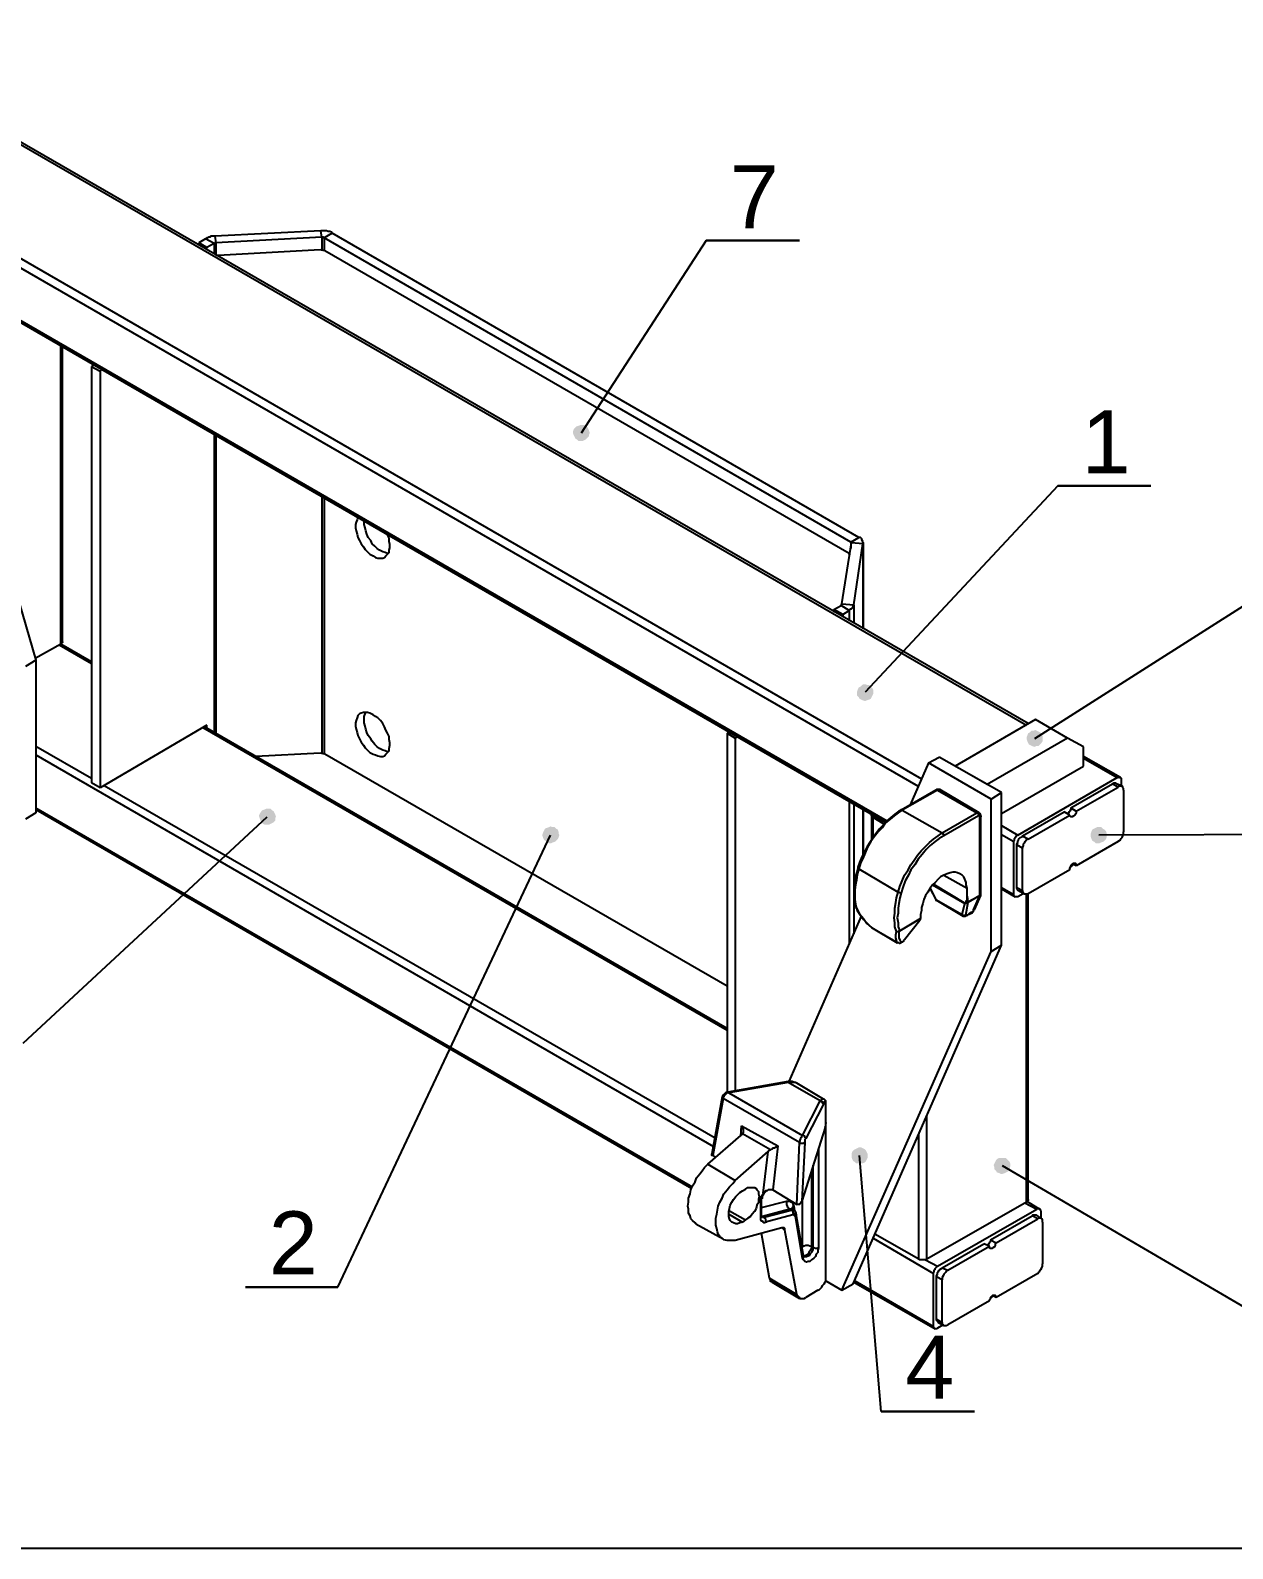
# Model space of a CAD drawing. Extents: x 3 to 294, y 5 to 205.
# Drawn here: x 189.3 to 242.1, y 44.2 to 110.9 of the extents above; entities that cross this region are included whole.
import ezdxf

# ---------------------------------------------------------------- set-up
doc = ezdxf.new("R2010")
doc.units = 0
doc.layers.get('0').update_dxf_attribs({"linetype": 'CONTINUOUS'})
picture_1 = doc.add_image_def('image2.jpg', size_in_pixel=(516, 497))

msp = doc.modelspace()

# ---------------------------------------------------------------- hatches: boundary and pattern name
h = msp.add_hatch(color=7)
h.paths.add_polyline_path([(213.289444, 92.956944), (213.36, 92.886389), (213.430556, 92.886389), (213.536389, 92.886389), (213.606944, 92.921667), (213.6775, 92.956944), (213.748056, 93.0275), (213.818611, 93.098056), (213.818611, 93.168611), (213.853889, 93.239167), (213.818611, 93.345), (213.783333, 93.415556), (213.748056, 93.486111), (213.6775, 93.556667), (213.606944, 93.591944), (213.501111, 93.591944), (213.430556, 93.591944), (213.36, 93.556667), (213.254167, 93.521389), (213.218889, 93.486111), (213.148333, 93.415556), (213.113056, 93.309722), (213.113056, 93.239167), (213.148333, 93.133333), (213.183611, 93.062778), (213.218889, 92.992222), (213.289444, 92.956944), (213.465833, 93.239167)])
h.paths.add_polyline_path([(225.707222, 81.562222), (225.777778, 81.526944), (225.848333, 81.491667), (225.954167, 81.456389), (226.024722, 81.491667), (226.130556, 81.526944), (226.201111, 81.562222), (226.236389, 81.632778), (226.271667, 81.703333), (226.306944, 81.773889), (226.306944, 81.879722), (226.306944, 81.950278), (226.271667, 82.020833), (226.201111, 82.091389), (226.130556, 82.161944), (226.06, 82.161944), (225.954167, 82.197222), (225.883611, 82.197222), (225.813056, 82.161944), (225.7425, 82.091389), (225.671944, 82.056111), (225.636667, 81.985556), (225.601389, 81.879722), (225.601389, 81.809167), (225.601389, 81.703333), (225.671944, 81.632778), (225.707222, 81.562222), (225.954167, 81.844444)])
h.paths.add_polyline_path([(233.115556, 79.621944), (233.150833, 79.551389), (233.221389, 79.516111), (233.291944, 79.480833), (233.397778, 79.445556), (233.468333, 79.480833), (233.574167, 79.480833), (233.644722, 79.551389), (233.68, 79.586667), (233.750556, 79.6925), (233.750556, 79.763056), (233.750556, 79.833611), (233.750556, 79.939444), (233.715278, 80.01), (233.644722, 80.080556), (233.574167, 80.115833), (233.503611, 80.151111), (233.433056, 80.186389), (233.327222, 80.151111), (233.256667, 80.151111), (233.186111, 80.080556), (233.115556, 80.045278), (233.080278, 79.939444), (233.045, 79.868889), (233.045, 79.798333), (233.080278, 79.6925), (233.115556, 79.621944), (233.397778, 79.798333)])
h.paths.add_polyline_path([(235.867222, 75.565), (235.867222, 75.494444), (235.9025, 75.388611), (235.937778, 75.318056), (236.008333, 75.282778), (236.078889, 75.212222), (236.184722, 75.212222), (236.255278, 75.212222), (236.325833, 75.2475), (236.431667, 75.282778), (236.466944, 75.318056), (236.5375, 75.388611), (236.572778, 75.494444), (236.572778, 75.565), (236.572778, 75.635556), (236.5375, 75.741389), (236.466944, 75.811944), (236.396389, 75.847222), (236.325833, 75.917778), (236.255278, 75.917778), (236.149444, 75.917778), (236.078889, 75.8825), (236.008333, 75.847222), (235.937778, 75.811944), (235.9025, 75.741389), (235.867222, 75.635556), (235.867222, 75.565), (236.22, 75.565)])
h.paths.add_polyline_path([(231.669167, 61.206944), (231.633889, 61.136389), (231.598611, 61.065833), (231.633889, 60.96), (231.633889, 60.889444), (231.704444, 60.818889), (231.739722, 60.748333), (231.845556, 60.713056), (231.916111, 60.677778), (231.986667, 60.677778), (232.0925, 60.713056), (232.163056, 60.748333), (232.233611, 60.783611), (232.268889, 60.854167), (232.304167, 60.924722), (232.339444, 61.030556), (232.339444, 61.101111), (232.304167, 61.206944), (232.233611, 61.2775), (232.198333, 61.312778), (232.127778, 61.383333), (232.021944, 61.383333), (231.951389, 61.383333), (231.845556, 61.383333), (231.775, 61.348056), (231.704444, 61.2775), (231.669167, 61.206944), (231.986667, 61.030556)])
h.paths.add_polyline_path([(225.671944, 61.841944), (225.601389, 61.806667), (225.530833, 61.771389), (225.460278, 61.736111), (225.389722, 61.665556), (225.354444, 61.559722), (225.354444, 61.489167), (225.354444, 61.418611), (225.389722, 61.312778), (225.425, 61.242222), (225.495556, 61.206944), (225.566111, 61.136389), (225.671944, 61.136389), (225.7425, 61.136389), (225.813056, 61.136389), (225.918889, 61.171667), (225.989444, 61.242222), (226.024722, 61.312778), (226.06, 61.383333), (226.06, 61.453889), (226.06, 61.559722), (226.024722, 61.630278), (225.989444, 61.700833), (225.918889, 61.771389), (225.848333, 61.806667), (225.777778, 61.841944), (225.671944, 61.841944), (225.707222, 61.489167)])
h.paths.add_polyline_path([(212.301667, 75.917778), (212.195833, 75.917778), (212.125278, 75.953056), (212.054722, 75.917778), (211.948889, 75.8825), (211.878333, 75.847222), (211.843056, 75.776667), (211.807778, 75.706111), (211.7725, 75.600278), (211.7725, 75.529722), (211.807778, 75.423889), (211.843056, 75.353333), (211.913611, 75.318056), (211.984167, 75.2475), (212.054722, 75.212222), (212.160556, 75.212222), (212.231111, 75.2475), (212.336944, 75.282778), (212.372222, 75.318056), (212.442778, 75.388611), (212.478056, 75.459167), (212.513333, 75.565), (212.478056, 75.635556), (212.478056, 75.706111), (212.442778, 75.811944), (212.372222, 75.847222), (212.301667, 75.917778), (212.125278, 75.565)])
h.paths.add_polyline_path([(186.160833, 87.347778), (186.090278, 87.418333), (186.019722, 87.453611), (185.949167, 87.488889), (185.843333, 87.488889), (185.772778, 87.488889), (185.702222, 87.453611), (185.631667, 87.383056), (185.561111, 87.3125), (185.525833, 87.241944), (185.525833, 87.171389), (185.525833, 87.065556), (185.561111, 86.995), (185.596389, 86.924444), (185.666944, 86.853889), (185.7375, 86.818611), (185.808056, 86.783333), (185.878611, 86.783333), (185.984444, 86.783333), (186.055, 86.818611), (186.125556, 86.853889), (186.196111, 86.924444), (186.231389, 87.030278), (186.231389, 87.100833), (186.231389, 87.171389), (186.196111, 87.277222), (186.160833, 87.347778), (185.878611, 87.136111)])
h.paths.add_polyline_path([(199.954444, 76.623333), (199.883889, 76.658611), (199.813333, 76.729167), (199.7075, 76.729167), (199.636944, 76.729167), (199.566389, 76.693889), (199.460556, 76.658611), (199.425278, 76.623333), (199.354722, 76.5175), (199.319444, 76.446944), (199.319444, 76.376389), (199.354722, 76.270556), (199.39, 76.2), (199.425278, 76.129444), (199.495833, 76.058889), (199.566389, 76.023611), (199.636944, 76.023611), (199.742778, 76.023611), (199.813333, 76.058889), (199.883889, 76.094167), (199.954444, 76.129444), (200.025, 76.2), (200.025, 76.305833), (200.060278, 76.376389), (200.025, 76.482222), (199.989722, 76.552778), (199.954444, 76.623333), (199.672222, 76.376389)])

# ---------------------------------------------------------------- linework, layer by layer
at = {"color": 7}
for points in [[(233.115556, 80.468611), (186.513611, 107.350278)], [(186.513611, 107.244444), (233.045, 80.398056)], [(182.985833, 105.692222), (189.512222, 83.255556)], [(183.479722, 103.998889), (228.423611, 78.034444)], [(183.620833, 103.505), (228.2825, 77.716944)], [(202.035833, 102.129167), (197.379167, 101.882222)], [(202.071111, 101.846944), (202.035833, 102.129167)], [(202.529722, 102.023333), (202.494444, 102.058611), (202.423889, 102.093889), (202.353333, 102.093889), (202.282778, 102.129167), (202.2475, 102.129167), (202.176944, 102.129167), (202.106389, 102.129167), (202.035833, 102.129167)], [(196.955833, 101.776389), (196.673611, 101.6)], [(197.026389, 101.388333), (196.673611, 101.6)], [(196.673611, 101.6), (196.673611, 101.494167)], [(197.379167, 101.882222), (197.308611, 101.882222), (197.273333, 101.882222), (197.202778, 101.882222), (197.1675, 101.846944), (197.096944, 101.846944), (197.061667, 101.811667), (197.026389, 101.811667), (196.955833, 101.776389)], [(197.343889, 101.564722), (196.955833, 101.776389)], [(197.343889, 101.564722), (197.026389, 101.388333)], [(197.414444, 101.6), (197.379167, 101.6), (197.343889, 101.564722)], [(197.343889, 101.564722), (197.343889, 101.106111)], [(197.379167, 101.882222), (197.414444, 101.6)], [(202.071111, 101.846944), (197.414444, 101.6)], [(197.414444, 101.6), (197.414444, 101.035556)], [(202.176944, 101.811667), (202.141667, 101.811667), (202.141667, 101.846944), (202.106389, 101.846944), (202.071111, 101.846944)], [(202.071111, 101.846944), (202.071111, 101.247222)], [(202.529722, 102.023333), (202.176944, 101.811667)], [(225.319167, 88.441389), (202.176944, 101.811667)], [(202.176944, 101.811667), (202.176944, 101.247222)], [(225.671944, 88.653056), (202.529722, 102.023333)], [(218.969167, 101.705833), (213.465833, 93.239167)], [(218.969167, 101.705833), (223.061389, 101.705833)], [(223.061389, 101.705833), (218.969167, 101.705833)], [(218.969167, 101.705833), (223.061389, 101.705833)], [(223.061389, 101.705833), (218.969167, 101.705833)], [(218.969167, 101.705833), (223.061389, 101.705833)], [(223.061389, 101.705833), (218.969167, 101.705833)], [(197.026389, 101.2825), (197.026389, 101.388333)], [(197.520278, 101.035556), (197.449722, 101.035556)], [(202.000556, 101.2825), (197.520278, 101.035556)], [(202.212222, 101.247222), (202.000556, 101.2825)], [(225.248611, 87.9475), (202.212222, 101.247222)], [(184.432222, 100.718056), (226.906667, 76.2)], [(184.4675, 100.612222), (226.836111, 76.129444)], [(190.605833, 83.961111), (190.605833, 97.084444)], [(190.676389, 84.066944), (190.676389, 97.013889)], [(192.052222, 96.237778), (191.946389, 96.167222)], [(191.946389, 96.167222), (192.334444, 95.955556)], [(191.946389, 96.167222), (191.946389, 77.858056)], [(192.334444, 95.955556), (192.405, 96.026111)], [(192.334444, 95.955556), (192.334444, 77.646389)], [(197.343889, 93.168611), (197.343889, 80.080556)], [(197.414444, 93.133333), (197.414444, 80.045278)], [(234.420833, 90.910833), (225.954167, 81.844444)], [(234.420833, 90.910833), (238.513056, 90.910833)], [(238.513056, 90.910833), (234.420833, 90.910833)], [(234.420833, 90.910833), (238.513056, 90.910833)], [(238.513056, 90.910833), (234.420833, 90.910833)], [(234.420833, 90.910833), (238.513056, 90.910833)], [(238.513056, 90.910833), (234.420833, 90.910833)], [(202.071111, 90.452222), (202.071111, 79.163333)], [(202.176944, 90.381667), (202.176944, 79.128056)], [(203.658611, 89.535), (203.623333, 89.429167), (203.588056, 89.323333), (203.552778, 89.2175), (203.552778, 89.076389), (203.588056, 88.935278), (203.623333, 88.794167), (203.658611, 88.653056), (203.729167, 88.511944), (203.799722, 88.370833), (203.905556, 88.229722), (203.976111, 88.123889), (204.081944, 88.018056), (204.187778, 87.912222), (204.328889, 87.841667), (204.434722, 87.771111), (204.540556, 87.735833), (204.646389, 87.735833), (204.752222, 87.735833), (204.822778, 87.771111), (204.893333, 87.841667), (204.963889, 87.912222), (205.034444, 87.982778), (205.034444, 88.088611), (205.069722, 88.194444), (205.069722, 88.335556), (205.034444, 88.476667), (205.034444, 88.617778), (204.963889, 88.758889)], [(204.999167, 87.9475), (204.963889, 87.9475), (204.858056, 87.982778), (204.752222, 88.018056), (204.611111, 88.088611), (204.505278, 88.159167), (204.399444, 88.265), (204.293611, 88.370833), (204.223056, 88.511944), (204.117222, 88.653056), (204.046667, 88.794167), (204.011389, 88.935278), (203.976111, 89.076389), (203.940833, 89.2175), (203.940833, 89.358611)], [(224.931111, 85.725), (225.354444, 88.406111)], [(225.319167, 88.441389), (225.671944, 88.653056)], [(225.354444, 88.406111), (225.354444, 88.441389), (225.319167, 88.441389)], [(225.319167, 88.441389), (225.319167, 88.159167)], [(225.848333, 88.370833), (225.354444, 88.406111)], [(225.460278, 85.689722), (225.848333, 88.370833)], [(225.848333, 88.370833), (225.883611, 88.406111), (225.848333, 88.441389), (225.848333, 88.476667), (225.813056, 88.547222), (225.813056, 88.5825), (225.777778, 88.617778), (225.7425, 88.653056), (225.671944, 88.653056)], [(225.848333, 88.370833), (225.848333, 84.631389)], [(225.883611, 84.631389), (225.883611, 88.406111)], [(225.283889, 87.876944), (225.248611, 87.9475)], [(224.578333, 85.478056), (224.895833, 85.654444)], [(224.966389, 85.266389), (224.578333, 85.478056)], [(224.578333, 85.478056), (224.578333, 85.372222)], [(224.895833, 85.654444), (224.895833, 85.689722), (224.931111, 85.689722), (224.931111, 85.725)], [(225.248611, 85.442778), (224.895833, 85.654444)], [(224.931111, 85.725), (225.460278, 85.689722)], [(224.966389, 85.266389), (225.248611, 85.442778)], [(225.248611, 85.442778), (225.283889, 85.478056), (225.319167, 85.513333), (225.354444, 85.513333), (225.389722, 85.548611), (225.389722, 85.583889), (225.425, 85.619167), (225.425, 85.654444), (225.460278, 85.689722)], [(225.248611, 85.442778), (225.248611, 84.984167)], [(225.460278, 85.689722), (225.460278, 84.878333)], [(242.8875, 85.830833), (233.397778, 79.798333)], [(224.966389, 85.266389), (224.966389, 85.160556)], [(190.605833, 83.961111), (189.476944, 83.326111)], [(190.535278, 83.925833), (191.946389, 83.114444)], [(190.676389, 84.066944), (190.676389, 84.031667), (190.641111, 83.996389), (190.605833, 83.961111)], [(191.946389, 83.185), (190.605833, 83.961111)], [(189.512222, 83.255556), (189.053611, 82.973333)], [(189.512222, 83.255556), (189.512222, 76.552778)], [(203.940833, 80.645), (203.940833, 80.786111), (203.976111, 80.891944), (204.011389, 80.9625)], [(197.026389, 80.398056), (192.334444, 77.646389)], [(196.85, 80.292222), (219.886389, 66.9925)], [(219.886389, 67.063056), (196.920556, 80.3275)], [(197.026389, 80.256944), (197.026389, 80.398056)], [(204.999167, 79.233889), (204.963889, 79.233889), (204.858056, 79.269167), (204.752222, 79.304444), (204.611111, 79.375), (204.505278, 79.445556), (204.399444, 79.551389), (204.293611, 79.6925), (204.223056, 79.798333), (204.117222, 79.939444), (204.046667, 80.080556), (204.011389, 80.221667), (203.976111, 80.362778), (203.940833, 80.503889), (203.940833, 80.645)], [(219.992222, 80.115833), (219.886389, 80.045278)], [(233.433056, 80.645), (229.905278, 78.598889)], [(234.844167, 79.833611), (233.433056, 80.645)], [(189.512222, 79.480833), (191.946389, 78.069722)], [(219.886389, 80.045278), (220.239167, 79.833611)], [(219.886389, 80.045278), (219.886389, 64.276111)], [(220.345, 79.904167), (220.239167, 79.833611)], [(220.239167, 79.833611), (220.239167, 64.311389)], [(234.844167, 79.833611), (231.316389, 77.7875)], [(235.549722, 79.445556), (234.844167, 79.833611)], [(235.549722, 78.598889), (235.549722, 79.445556)], [(189.512222, 79.092778), (219.286667, 61.877222)], [(202.000556, 79.163333), (199.178333, 79.022222)], [(202.212222, 79.128056), (202.000556, 79.163333)], [(219.886389, 68.932778), (202.212222, 79.128056)], [(228.741111, 78.74), (227.929722, 76.905556)], [(228.741111, 78.74), (229.199722, 78.986944)], [(231.492778, 77.1525), (228.741111, 78.74)], [(231.951389, 77.434722), (229.199722, 78.986944)], [(237.1725, 78.105), (235.549722, 79.022222)], [(235.549722, 78.951667), (237.031389, 78.105)], [(231.316389, 77.7875), (229.905278, 78.598889)], [(231.951389, 76.5175), (235.549722, 78.598889)], [(232.656944, 75.565), (237.031389, 78.105)], [(237.031389, 78.105), (237.066667, 78.105), (237.101944, 78.140278), (237.137222, 78.105), (237.1725, 78.105), (237.207778, 78.069722), (237.207778, 78.034444), (237.207778, 77.999167)], [(192.334444, 77.646389), (191.946389, 77.858056)], [(192.510833, 77.752222), (219.357222, 62.265278)], [(229.058611, 77.540556), (227.541667, 76.658611)], [(229.129167, 77.540556), (227.576944, 76.658611)], [(229.235, 77.575833), (229.199722, 77.575833), (229.129167, 77.575833), (229.093889, 77.575833), (229.058611, 77.540556)], [(229.058611, 77.540556), (229.093889, 77.575833), (229.093889, 77.540556), (229.129167, 77.540556)], [(229.235, 77.575833), (229.199722, 77.575833), (229.164444, 77.575833), (229.129167, 77.540556)], [(229.129167, 77.540556), (230.857778, 76.552778)], [(230.963611, 76.552778), (229.235, 77.575833)], [(231.492778, 77.1525), (231.951389, 77.434722)], [(231.951389, 70.731944), (231.951389, 77.434722)], [(234.985278, 76.764444), (236.819722, 77.822778)], [(235.232222, 76.623333), (237.066667, 77.681667)], [(236.819722, 77.822778), (236.890278, 77.858056), (236.925556, 77.858056), (236.960833, 77.858056), (236.996111, 77.822778)], [(237.066667, 77.681667), (236.819722, 77.822778)], [(237.243056, 77.716944), (236.996111, 77.822778)], [(237.313611, 77.540556), (237.313611, 77.611111), (237.278333, 77.646389), (237.278333, 77.681667), (237.243056, 77.716944), (237.207778, 77.716944), (237.1725, 77.716944), (237.101944, 77.716944), (237.066667, 77.681667)], [(237.207778, 77.999167), (237.207778, 77.716944)], [(237.313611, 77.540556), (237.313611, 75.706111)], [(189.512222, 76.764444), (218.369444, 60.113333)], [(225.248611, 77.046667), (225.248611, 70.8025)], [(225.460278, 76.940833), (225.460278, 71.225833)], [(231.492778, 70.449722), (231.492778, 77.1525)], [(234.985278, 76.764444), (234.985278, 76.693889), (234.95, 76.623333), (234.914722, 76.588056), (234.879444, 76.5175), (234.844167, 76.5175)], [(234.985278, 76.764444), (235.232222, 76.623333)], [(188.947778, 66.428056), (199.672222, 76.376389)], [(189.512222, 76.552778), (189.053611, 76.270556)], [(189.512222, 76.693889), (218.334167, 60.042778)], [(227.541667, 76.658611), (227.435833, 76.623333), (227.259444, 76.482222), (227.083056, 76.341111), (226.906667, 76.2), (226.765556, 76.023611), (226.589167, 75.847222), (226.448056, 75.670833), (226.306944, 75.459167), (226.165833, 75.2475), (226.024722, 75.035833), (225.918889, 74.824167), (225.813056, 74.6125), (225.707222, 74.365556), (225.636667, 74.153889), (225.636667, 74.118611)], [(227.576944, 76.658611), (227.400556, 76.552778), (227.224167, 76.411667), (227.047778, 76.270556), (226.836111, 76.094167), (226.695, 75.8825), (226.518611, 75.706111), (226.342222, 75.494444), (226.201111, 75.282778), (226.06, 75.035833), (225.954167, 74.788889), (225.848333, 74.541944), (225.7425, 74.330278), (225.671944, 74.083333)], [(225.848333, 76.693889), (225.848333, 74.718333)], [(225.883611, 74.718333), (225.883611, 76.693889)], [(226.306944, 76.341111), (226.271667, 76.341111), (226.271667, 76.376389), (226.236389, 76.411667), (226.236389, 76.446944), (226.271667, 76.482222)], [(226.236389, 76.411667), (226.236389, 75.388611)], [(226.765556, 76.058889), (226.306944, 76.341111)], [(226.306944, 75.494444), (226.306944, 76.341111)], [(227.541667, 76.658611), (227.541667, 76.693889), (227.576944, 76.693889), (227.576944, 76.658611)], [(227.576944, 76.658611), (229.340833, 75.670833)], [(229.340833, 75.670833), (230.857778, 76.552778)], [(230.928333, 76.411667), (229.411389, 75.529722)], [(230.857778, 76.552778), (230.893056, 76.5175), (230.928333, 76.482222), (230.928333, 76.446944), (230.928333, 76.411667)], [(230.857778, 76.552778), (230.893056, 76.552778), (230.928333, 76.552778), (230.963611, 76.552778)], [(230.998889, 76.376389), (230.998889, 76.411667), (230.963611, 76.446944), (230.963611, 76.411667), (230.928333, 76.411667)], [(231.034167, 76.411667), (231.034167, 76.446944), (230.998889, 76.5175), (230.963611, 76.552778)], [(231.034167, 76.411667), (231.034167, 76.376389), (230.998889, 76.376389)], [(230.998889, 72.919167), (230.998889, 76.376389)], [(231.034167, 72.954444), (231.034167, 76.411667)], [(232.868611, 75.529722), (234.703056, 76.588056)], [(233.115556, 75.388611), (234.95, 76.446944)], [(234.95, 76.446944), (234.703056, 76.588056)], [(235.232222, 76.623333), (235.232222, 76.552778), (235.196944, 76.482222), (235.161667, 76.446944), (235.126389, 76.411667), (235.055833, 76.376389), (235.020556, 76.376389), (234.985278, 76.376389), (234.95, 76.411667), (234.95, 76.446944)], [(202.776667, 55.703611), (212.125278, 75.565)], [(227.400556, 73.060278), (227.471111, 73.307222), (227.576944, 73.554167), (227.682778, 73.801111), (227.823889, 74.012778), (227.965, 74.259722), (228.106111, 74.471389), (228.247222, 74.683056), (228.423611, 74.894722), (228.6, 75.071111), (228.776389, 75.2475), (228.952778, 75.388611), (229.164444, 75.529722), (229.340833, 75.670833)], [(229.411389, 75.529722), (229.199722, 75.423889), (229.023333, 75.282778), (228.811667, 75.106389), (228.635278, 74.93), (228.458889, 74.718333), (228.2825, 74.506667), (228.141389, 74.259722), (227.965, 74.048056), (227.859167, 73.801111), (227.718056, 73.554167), (227.612222, 73.271944), (227.541667, 73.025)], [(229.340833, 75.670833), (229.340833, 75.635556), (229.376111, 75.635556), (229.376111, 75.600278), (229.411389, 75.600278), (229.411389, 75.565), (229.411389, 75.529722)], [(231.951389, 75.988333), (232.656944, 75.565)], [(231.951389, 75.600278), (232.480556, 75.282778)], [(232.480556, 75.282778), (232.480556, 75.318056), (232.515833, 75.353333), (232.515833, 75.423889), (232.551111, 75.459167), (232.586389, 75.494444), (232.586389, 75.529722), (232.621667, 75.565), (232.656944, 75.565)], [(232.621667, 75.141667), (232.621667, 75.176944), (232.656944, 75.2475), (232.656944, 75.318056), (232.692222, 75.353333), (232.7275, 75.423889), (232.762778, 75.459167), (232.833333, 75.494444), (232.868611, 75.529722)], [(232.868611, 75.529722), (233.115556, 75.388611)], [(245.462778, 75.600278), (236.22, 75.565)], [(237.066667, 75.282778), (237.101944, 75.318056), (237.1725, 75.353333), (237.207778, 75.423889), (237.243056, 75.459167), (237.278333, 75.529722), (237.278333, 75.600278), (237.313611, 75.635556), (237.313611, 75.706111)], [(232.480556, 72.954444), (232.480556, 75.282778)], [(232.868611, 75.000556), (232.621667, 75.141667)], [(232.621667, 73.271944), (232.621667, 75.141667)], [(233.115556, 75.388611), (233.045, 75.353333), (233.009722, 75.318056), (232.974444, 75.282778), (232.939167, 75.212222), (232.903889, 75.176944), (232.903889, 75.106389), (232.868611, 75.035833), (232.868611, 75.000556)], [(232.868611, 73.130833), (232.868611, 75.000556)], [(237.066667, 75.282778), (235.232222, 74.224444)], [(225.636667, 74.118611), (225.601389, 73.9775), (225.530833, 73.765833), (225.495556, 73.518889), (225.460278, 73.307222), (225.460278, 73.060278), (225.460278, 72.848611), (225.495556, 72.636944), (225.530833, 72.460556), (225.530833, 72.39)], [(225.671944, 74.083333), (225.601389, 73.836389), (225.566111, 73.589444), (225.530833, 73.377778), (225.495556, 73.166111), (225.495556, 72.954444), (225.495556, 72.742778), (225.530833, 72.531111), (225.566111, 72.354722)], [(225.636667, 74.118611), (225.636667, 74.083333), (225.671944, 74.083333)], [(225.671944, 74.083333), (227.400556, 73.060278)], [(234.95, 74.048056), (234.95, 74.118611), (234.985278, 74.189167), (235.020556, 74.259722), (235.055833, 74.295), (235.126389, 74.330278), (235.161667, 74.330278), (235.196944, 74.330278), (235.232222, 74.295), (235.232222, 74.224444)], [(235.126389, 74.295), (234.985278, 74.189167)], [(235.232222, 74.224444), (235.091111, 74.295)], [(230.434444, 73.236667), (230.399167, 73.377778), (230.399167, 73.483611), (230.328611, 73.624722), (230.293333, 73.730556), (230.222778, 73.801111), (230.116944, 73.871667), (230.011111, 73.906944), (229.905278, 73.942222), (229.799444, 73.942222), (229.693611, 73.906944), (229.5525, 73.871667), (229.411389, 73.801111), (229.270278, 73.730556), (229.164444, 73.624722), (229.023333, 73.483611), (228.9175, 73.377778), (228.811667, 73.236667), (228.705833, 73.060278), (228.6, 72.919167), (228.529444, 72.742778), (228.494167, 72.566389), (228.423611, 72.39), (228.423611, 72.248889), (228.388333, 72.0725), (228.388333, 71.931389)], [(228.952778, 73.413056), (230.363889, 72.566389)], [(229.411389, 73.801111), (230.434444, 73.236667)], [(234.95, 74.048056), (233.115556, 72.989722)], [(227.33, 71.331667), (227.259444, 71.543333), (227.259444, 71.719722), (227.224167, 71.931389), (227.259444, 72.143056), (227.259444, 72.354722), (227.294722, 72.601667), (227.33, 72.813333), (227.400556, 73.060278)], [(227.541667, 73.025), (227.471111, 72.813333), (227.435833, 72.566389), (227.400556, 72.354722), (227.400556, 72.143056), (227.365278, 71.931389), (227.400556, 71.719722), (227.400556, 71.543333), (227.471111, 71.366944)], [(227.400556, 73.060278), (227.435833, 73.060278), (227.471111, 73.025), (227.506389, 73.025), (227.541667, 73.025)], [(228.811667, 73.236667), (229.058611, 72.742778)], [(228.811667, 73.201389), (229.058611, 72.742778)], [(228.9175, 73.377778), (230.328611, 72.566389)], [(229.058611, 72.742778), (229.058611, 72.7075), (229.129167, 72.672222)], [(229.058611, 72.742778), (230.222778, 72.0725)], [(229.058611, 72.742778), (229.093889, 72.7075), (229.129167, 72.672222)], [(230.399167, 72.601667), (230.399167, 72.636944), (230.399167, 72.672222), (230.434444, 72.742778), (230.434444, 72.813333), (230.434444, 72.883889)], [(230.434444, 72.883889), (230.434444, 73.236667)], [(230.434444, 72.883889), (230.469722, 72.636944)], [(230.469722, 72.636944), (230.998889, 72.919167)], [(230.998889, 72.919167), (230.469722, 72.601667)], [(230.716667, 72.284167), (230.998889, 72.919167)], [(230.751944, 72.284167), (231.034167, 72.919167)], [(230.998889, 72.919167), (231.034167, 72.954444)], [(231.034167, 72.919167), (230.998889, 72.919167)], [(231.034167, 72.919167), (231.034167, 72.954444)], [(231.951389, 73.271944), (232.480556, 72.954444)], [(231.951389, 73.201389), (232.551111, 72.848611)], [(232.656944, 72.848611), (232.621667, 72.848611), (232.586389, 72.848611), (232.551111, 72.848611), (232.515833, 72.883889), (232.480556, 72.919167), (232.480556, 72.954444)], [(232.621667, 73.271944), (232.868611, 73.130833)], [(232.692222, 73.130833), (232.656944, 73.130833), (232.656944, 73.166111), (232.621667, 73.236667), (232.621667, 73.271944)], [(232.903889, 72.989722), (232.656944, 72.848611)], [(232.692222, 73.130833), (232.939167, 72.989722)], [(232.868611, 73.130833), (232.868611, 73.095556), (232.903889, 73.060278), (232.903889, 73.025), (232.939167, 72.989722), (232.974444, 72.989722), (233.009722, 72.989722), (233.045, 72.989722), (233.115556, 72.989722)], [(233.045, 59.443056), (233.045, 72.989722)], [(233.115556, 59.548889), (233.115556, 72.989722)], [(225.530833, 72.39), (225.566111, 72.354722)], [(225.530833, 72.39), (225.566111, 72.39), (225.566111, 72.354722)], [(225.566111, 72.354722), (225.601389, 72.248889), (225.7425, 72.037222), (225.883611, 71.860833), (226.06, 71.684444), (226.130556, 71.613889)], [(225.566111, 72.354722), (225.707222, 72.107778), (225.883611, 71.896111), (226.024722, 71.684444), (226.236389, 71.508056)], [(229.129167, 72.672222), (230.258056, 72.001944)], [(230.222778, 72.0725), (230.328611, 72.566389)], [(230.363889, 72.037222), (230.328611, 72.037222), (230.293333, 72.037222), (230.258056, 72.037222), (230.222778, 72.0725)], [(230.258056, 72.001944), (230.258056, 72.037222), (230.222778, 72.0725)], [(230.328611, 72.566389), (230.363889, 72.566389)], [(230.363889, 72.566389), (230.399167, 72.601667)], [(230.469722, 72.601667), (230.363889, 72.037222)], [(230.399167, 72.601667), (230.434444, 72.601667), (230.469722, 72.601667), (230.469722, 72.636944)], [(230.469722, 72.601667), (230.434444, 72.601667), (230.434444, 72.566389), (230.399167, 72.566389), (230.399167, 72.601667)], [(230.399167, 72.037222), (230.610833, 72.143056)], [(230.434444, 72.037222), (230.610833, 72.178333)], [(230.469722, 72.601667), (230.469722, 72.636944)], [(230.610833, 72.143056), (230.646111, 72.143056), (230.681389, 72.213611), (230.716667, 72.248889), (230.751944, 72.284167)], [(230.610833, 72.178333), (230.646111, 72.178333), (230.681389, 72.178333), (230.681389, 72.213611), (230.716667, 72.213611), (230.716667, 72.248889), (230.716667, 72.284167)], [(230.610833, 72.143056), (230.610833, 72.178333)], [(230.751944, 72.284167), (230.716667, 72.284167)], [(225.777778, 72.001944), (222.602778, 64.734722)], [(226.130556, 71.613889), (226.201111, 71.543333), (226.236389, 71.508056)], [(226.236389, 71.508056), (227.400556, 70.837778)], [(226.236389, 71.508056), (227.365278, 70.837778)], [(228.388333, 71.896111), (227.435833, 71.331667)], [(227.471111, 71.366944), (228.388333, 71.896111)], [(227.682778, 70.978889), (228.353056, 71.825556)], [(228.353056, 71.825556), (228.353056, 71.860833), (228.388333, 71.860833), (228.388333, 71.896111)], [(228.388333, 71.931389), (228.388333, 71.896111)], [(230.258056, 72.001944), (230.293333, 72.001944), (230.328611, 72.001944), (230.363889, 72.001944), (230.399167, 72.037222)], [(230.363889, 72.037222), (230.399167, 72.037222), (230.434444, 72.037222)], [(230.399167, 72.037222), (230.434444, 72.037222)], [(225.425, 55.844722), (231.951389, 70.731944)], [(227.365278, 70.837778), (227.33, 70.943611), (227.294722, 71.049444), (227.294722, 71.190556), (227.33, 71.331667)], [(227.33, 71.331667), (227.365278, 71.331667), (227.400556, 71.331667), (227.435833, 71.331667), (227.435833, 71.366944), (227.471111, 71.366944)], [(227.33, 71.331667), (227.365278, 71.331667), (227.400556, 71.331667), (227.435833, 71.331667)], [(227.541667, 70.837778), (227.471111, 70.8025), (227.435833, 70.837778), (227.400556, 70.837778), (227.365278, 70.837778)], [(227.471111, 71.366944), (227.435833, 71.366944), (227.435833, 71.331667)], [(227.435833, 71.331667), (227.435833, 71.190556), (227.435833, 71.049444), (227.471111, 70.943611), (227.541667, 70.837778)], [(227.541667, 70.837778), (227.576944, 70.873056), (227.612222, 70.873056), (227.6475, 70.908333), (227.6475, 70.943611), (227.682778, 70.978889)], [(231.492778, 70.449722), (231.951389, 70.731944)], [(224.931111, 55.5625), (231.492778, 70.449722)], [(222.5675, 64.734722), (219.921667, 64.276111)], [(222.955556, 64.664167), (222.849722, 64.699444), (222.743889, 64.734722), (222.638056, 64.734722), (222.5675, 64.734722)], [(222.5675, 64.734722), (222.5675, 64.699444)], [(219.674722, 64.064444), (219.216111, 61.559722)], [(219.921667, 64.276111), (219.886389, 64.276111), (219.815833, 64.240833), (219.745278, 64.170278), (219.71, 64.135), (219.674722, 64.064444)], [(219.674722, 64.064444), (219.674722, 64.029167), (219.674722, 63.993889), (219.71, 63.993889)], [(219.956944, 64.240833), (219.886389, 64.240833), (219.851111, 64.205556), (219.815833, 64.170278), (219.780556, 64.135), (219.745278, 64.099722), (219.745278, 64.064444), (219.71, 64.029167), (219.71, 63.993889)], [(219.921667, 64.276111), (219.956944, 64.240833)], [(222.5675, 64.699444), (219.956944, 64.240833)], [(219.956944, 64.240833), (223.2025, 62.371111)], [(223.978611, 63.888056), (222.5675, 64.699444)], [(222.955556, 64.664167), (222.885, 64.699444), (222.779167, 64.699444), (222.673333, 64.699444), (222.5675, 64.699444)], [(224.119722, 63.958611), (222.955556, 64.664167)], [(219.71, 63.993889), (219.251389, 61.489167)], [(223.061389, 62.053611), (219.71, 63.993889)], [(223.2025, 62.371111), (223.978611, 63.888056)], [(224.119722, 63.746944), (223.343611, 62.23)], [(223.978611, 63.888056), (224.013889, 63.923333), (224.049167, 63.958611), (224.084444, 63.993889), (224.119722, 63.958611)], [(224.119722, 63.746944), (224.119722, 63.782222), (224.084444, 63.782222), (224.084444, 63.8175), (224.084444, 63.852778), (224.049167, 63.852778), (224.013889, 63.852778), (224.013889, 63.888056), (223.978611, 63.888056)], [(224.225556, 63.711667), (224.225556, 63.746944), (224.225556, 63.8175), (224.225556, 63.888056), (224.190278, 63.923333), (224.155, 63.958611), (224.119722, 63.958611)], [(224.225556, 63.676389), (224.225556, 63.746944), (224.225556, 63.782222), (224.225556, 63.8175), (224.190278, 63.8175), (224.190278, 63.852778), (224.155, 63.852778), (224.155, 63.8175), (224.119722, 63.782222), (224.119722, 63.746944)], [(224.225556, 62.935556), (224.225556, 63.711667)], [(224.225556, 63.676389), (224.225556, 63.711667)], [(224.225556, 62.900278), (224.225556, 63.676389)], [(220.486111, 62.335833), (220.521389, 62.794444)], [(220.521389, 62.794444), (222.108889, 61.9125)], [(220.521389, 62.794444), (220.556667, 62.759167), (220.556667, 62.688611), (220.591944, 62.618056), (220.591944, 62.5475), (220.591944, 62.476944), (220.556667, 62.441667)], [(224.190278, 62.723889), (223.167222, 59.478333)], [(224.190278, 62.723889), (224.225556, 62.794444), (224.225556, 62.829722), (224.225556, 62.900278)], [(224.225556, 56.056389), (224.225556, 62.935556)], [(224.225556, 62.935556), (224.225556, 62.900278)], [(228.670556, 56.938333), (228.670556, 63.253056)], [(219.039722, 61.101111), (220.486111, 62.371111)], [(220.556667, 62.441667), (220.556667, 62.406389), (220.521389, 62.406389), (220.486111, 62.371111)], [(221.791389, 61.736111), (220.556667, 62.441667)], [(222.955556, 59.337222), (223.061389, 62.053611)], [(223.061389, 62.053611), (223.061389, 62.088889), (223.096667, 62.124167), (223.096667, 62.159444), (223.131944, 62.23), (223.131944, 62.265278), (223.167222, 62.300556), (223.167222, 62.335833), (223.2025, 62.371111)], [(223.308333, 62.053611), (223.273056, 62.053611), (223.273056, 62.018333), (223.237778, 62.018333), (223.2025, 62.018333), (223.167222, 62.018333), (223.131944, 62.018333), (223.096667, 62.018333), (223.061389, 62.053611)], [(223.308333, 62.053611), (223.167222, 59.478333)], [(223.343611, 62.23), (223.343611, 62.265278), (223.308333, 62.300556), (223.308333, 62.335833), (223.273056, 62.335833), (223.237778, 62.371111), (223.2025, 62.371111)], [(223.343611, 62.23), (223.308333, 62.194722), (223.308333, 62.159444), (223.308333, 62.124167), (223.308333, 62.088889), (223.308333, 62.053611)], [(228.317778, 56.938333), (228.317778, 62.441667)], [(219.251389, 61.489167), (219.216111, 61.489167), (219.216111, 61.524444), (219.216111, 61.559722)], [(219.251389, 61.489167), (219.3925, 61.383333)], [(220.239167, 60.395556), (221.685556, 61.665556)], [(221.473889, 59.831111), (221.685556, 61.665556)], [(221.685556, 61.665556), (221.720833, 61.700833), (221.756111, 61.736111), (221.791389, 61.736111)], [(222.108889, 61.9125), (222.073611, 61.877222), (222.003056, 61.841944), (221.967778, 61.806667), (221.897222, 61.806667), (221.861944, 61.771389), (221.791389, 61.736111)], [(222.108889, 61.9125), (221.897222, 59.972222)], [(223.908056, 61.806667), (223.908056, 57.432222)], [(226.659722, 50.235556), (225.707222, 61.489167)], [(218.510556, 58.490556), (218.475278, 58.525833), (218.369444, 58.631667), (218.298889, 58.702222), (218.263611, 58.843333), (218.193056, 58.949167), (218.193056, 59.125556), (218.157778, 59.266667), (218.193056, 59.443056), (218.193056, 59.619444), (218.263611, 59.795833), (218.298889, 59.972222), (218.369444, 60.148611), (218.475278, 60.325), (218.545833, 60.501389), (218.686944, 60.677778), (218.792778, 60.818889), (218.898611, 60.96), (219.039722, 61.101111)], [(219.039722, 61.101111), (220.239167, 60.395556)], [(223.590556, 60.818889), (223.590556, 57.4675)], [(223.661111, 57.432222), (223.661111, 61.065833)], [(243.804722, 54.116111), (231.986667, 61.030556)], [(220.239167, 57.749722), (220.133333, 57.749722), (219.992222, 57.749722), (219.886389, 57.749722), (219.745278, 57.785), (219.674722, 57.855556), (219.568889, 57.926111), (219.498333, 58.031944), (219.463056, 58.137778), (219.427778, 58.278889), (219.3925, 58.42), (219.3925, 58.561111), (219.3925, 58.7375), (219.427778, 58.913889), (219.463056, 59.090278), (219.498333, 59.266667), (219.568889, 59.443056), (219.674722, 59.619444), (219.745278, 59.795833), (219.886389, 59.972222), (219.992222, 60.113333), (220.133333, 60.254444), (220.239167, 60.395556)], [(220.697778, 60.0075), (220.803611, 60.078056), (220.909444, 60.078056), (220.98, 60.078056), (221.085833, 60.078056), (221.156389, 60.042778), (221.191667, 59.972222), (221.262222, 59.901667), (221.262222, 59.795833), (221.2975, 59.69), (221.262222, 59.548889), (221.262222, 59.407778), (221.191667, 59.301944), (221.156389, 59.160833), (221.085833, 59.019722), (220.98, 58.913889), (220.909444, 58.808056), (220.803611, 58.7375), (220.697778, 58.666944)], [(220.556667, 58.561111), (220.450833, 58.525833), (220.345, 58.490556), (220.274444, 58.490556), (220.168611, 58.525833), (220.098056, 58.561111), (220.0275, 58.631667), (219.992222, 58.702222), (219.956944, 58.808056), (219.956944, 58.913889), (219.956944, 59.019722), (219.992222, 59.160833), (220.0275, 59.301944), (220.098056, 59.443056), (220.168611, 59.548889), (220.274444, 59.69), (220.345, 59.760556), (220.450833, 59.866389), (220.556667, 59.936944)], [(220.556667, 59.936944), (220.697778, 60.0075)], [(221.368056, 59.478333), (221.368056, 59.513611), (221.368056, 59.584167), (221.403333, 59.654722), (221.403333, 59.69), (221.438611, 59.760556), (221.473889, 59.795833), (221.509167, 59.866389)], [(221.368056, 59.478333), (221.403333, 59.478333), (221.403333, 59.513611), (221.403333, 59.548889)], [(221.368056, 58.772778), (221.368056, 59.478333)], [(221.403333, 59.548889), (221.403333, 59.584167), (221.438611, 59.619444), (221.438611, 59.69), (221.473889, 59.760556), (221.509167, 59.831111), (221.544444, 59.866389)], [(221.403333, 58.843333), (221.403333, 59.548889)], [(221.403333, 59.196111), (222.496944, 59.478333)], [(221.897222, 59.972222), (221.826667, 59.972222), (221.791389, 59.972222), (221.756111, 59.972222), (221.685556, 59.972222), (221.650278, 59.936944), (221.579722, 59.936944), (221.544444, 59.901667), (221.473889, 59.831111)], [(221.544444, 59.866389), (221.615, 59.936944)], [(221.544444, 59.901667), (221.544444, 59.866389)], [(221.897222, 59.972222), (222.955556, 59.337222)], [(222.496944, 59.478333), (222.5675, 59.478333), (222.602778, 59.478333), (222.673333, 59.478333), (222.708611, 59.443056), (222.743889, 59.407778), (222.779167, 59.3725), (222.779167, 59.337222), (222.814444, 59.266667)], [(222.496944, 59.478333), (222.496944, 59.443056), (222.496944, 59.3725), (222.496944, 59.337222), (222.532222, 59.266667), (222.532222, 59.231389), (222.5675, 59.196111), (222.602778, 59.160833), (222.638056, 59.125556)], [(223.167222, 59.478333), (223.167222, 59.443056), (223.131944, 59.443056), (223.131944, 59.407778), (223.096667, 59.3725), (223.061389, 59.337222), (223.026111, 59.337222), (222.990833, 59.337222), (222.955556, 59.337222)], [(223.2025, 57.502778), (223.2025, 59.654722)], [(233.045, 59.443056), (228.670556, 56.938333)], [(232.974444, 59.407778), (233.503611, 59.125556)], [(233.115556, 59.548889), (233.115556, 59.513611), (233.080278, 59.513611), (233.045, 59.478333), (233.045, 59.443056)], [(233.609444, 59.125556), (233.045, 59.478333)], [(219.956944, 58.913889), (220.556667, 58.561111)], [(219.992222, 59.055), (220.697778, 58.666944)], [(221.403333, 58.843333), (221.403333, 58.808056), (221.403333, 58.772778), (221.368056, 58.772778)], [(221.579722, 58.561111), (221.544444, 58.525833), (221.509167, 58.525833), (221.473889, 58.561111), (221.438611, 58.596389), (221.403333, 58.596389), (221.368056, 58.666944), (221.368056, 58.702222), (221.368056, 58.772778)], [(221.438611, 58.772778), (221.403333, 58.808056), (221.403333, 58.843333)], [(221.438611, 58.808056), (221.403333, 58.808056)], [(221.403333, 58.808056), (221.438611, 58.808056)], [(222.638056, 59.125556), (221.438611, 58.808056)], [(221.438611, 58.808056), (221.509167, 58.772778)], [(221.438611, 58.772778), (221.473889, 58.772778), (221.509167, 58.772778)], [(221.509167, 58.772778), (222.708611, 59.090278)], [(221.509167, 58.772778), (221.544444, 58.7375), (221.579722, 58.702222), (221.579722, 58.666944), (221.579722, 58.631667), (221.579722, 58.596389), (221.615, 58.561111), (221.579722, 58.561111)], [(222.779167, 58.878611), (221.579722, 58.561111)], [(222.638056, 59.125556), (222.708611, 59.090278)], [(222.743889, 59.125556), (222.708611, 59.125556), (222.673333, 59.125556), (222.638056, 59.125556)], [(222.743889, 59.125556), (222.708611, 59.125556)], [(222.708611, 59.090278), (222.743889, 59.055), (222.779167, 59.019722), (222.779167, 58.984444), (222.779167, 58.949167), (222.814444, 58.949167), (222.814444, 58.913889), (222.779167, 58.878611)], [(222.708611, 59.090278), (222.743889, 59.090278), (222.779167, 59.090278), (222.814444, 59.090278)], [(222.814444, 59.266667), (222.779167, 59.231389), (222.743889, 59.196111), (222.743889, 59.160833), (222.743889, 59.125556)], [(222.814444, 59.090278), (222.743889, 59.125556)], [(222.885, 58.808056), (222.885, 58.843333), (222.849722, 58.843333), (222.849722, 58.878611), (222.814444, 58.878611), (222.779167, 58.878611)], [(222.814444, 59.266667), (222.849722, 59.055)], [(222.920278, 58.913889), (222.920278, 58.949167), (222.885, 59.019722), (222.814444, 59.055), (222.814444, 59.090278)], [(222.920278, 58.913889), (222.920278, 58.878611), (222.920278, 58.843333), (222.885, 58.843333), (222.885, 58.808056)], [(223.2025, 56.973611), (222.885, 58.808056)], [(223.237778, 57.079444), (222.920278, 58.913889)], [(229.129167, 56.620833), (233.503611, 59.125556)], [(231.4575, 57.785), (233.291944, 58.843333)], [(233.291944, 58.843333), (233.327222, 58.878611), (233.397778, 58.878611), (233.433056, 58.878611), (233.468333, 58.878611)], [(233.538889, 58.702222), (233.291944, 58.843333)], [(233.68, 58.7375), (233.468333, 58.878611)], [(233.503611, 59.125556), (233.538889, 59.160833), (233.574167, 59.160833), (233.609444, 59.160833), (233.609444, 59.125556), (233.644722, 59.125556), (233.644722, 59.090278), (233.68, 59.055), (233.68, 59.019722)], [(233.750556, 58.561111), (233.750556, 58.631667), (233.750556, 58.666944), (233.715278, 58.702222), (233.68, 58.7375), (233.644722, 58.7375), (233.609444, 58.7375), (233.574167, 58.7375), (233.538889, 58.702222)], [(233.68, 59.019722), (233.68, 58.7375)], [(218.510556, 58.490556), (219.71, 57.820278)], [(222.285278, 58.314167), (220.239167, 57.749722)], [(220.697778, 58.666944), (220.556667, 58.561111)], [(221.756111, 56.091667), (221.403333, 58.067222)], [(222.426389, 58.208333), (222.426389, 58.243611), (222.426389, 58.278889), (222.391111, 58.278889), (222.391111, 58.314167), (222.355833, 58.314167), (222.320556, 58.314167), (222.285278, 58.314167)], [(222.285278, 58.314167), (222.426389, 58.208333)], [(222.955556, 55.386111), (222.426389, 58.208333)], [(231.704444, 57.643889), (233.538889, 58.702222)], [(233.750556, 58.561111), (233.750556, 56.726667)], [(223.590556, 57.4675), (223.52, 57.502778), (223.449444, 57.538056), (223.343611, 57.538056), (223.273056, 57.502778), (223.2025, 57.502778)], [(223.2025, 57.432222), (223.2025, 57.4675), (223.2025, 57.502778)], [(223.908056, 57.432222), (223.872778, 57.326389), (223.872778, 57.220556), (223.802222, 57.15), (223.766944, 57.044167), (223.696389, 56.973611), (223.590556, 56.903056), (223.52, 56.8325), (223.449444, 56.8325), (223.378889, 56.797222), (223.308333, 56.8325), (223.273056, 56.867778), (223.237778, 56.903056), (223.2025, 56.973611)], [(223.590556, 57.4675), (223.590556, 57.396944), (223.555278, 57.326389), (223.484722, 57.220556), (223.449444, 57.15), (223.378889, 57.114722), (223.308333, 57.079444), (223.237778, 57.079444)], [(223.273056, 57.044167), (223.308333, 57.044167), (223.378889, 57.044167), (223.449444, 57.079444), (223.52, 57.114722), (223.555278, 57.185278), (223.625833, 57.255833), (223.661111, 57.361667), (223.661111, 57.432222)], [(223.590556, 57.4675), (223.661111, 57.432222)], [(223.908056, 57.432222), (223.872778, 57.432222), (223.8375, 57.396944), (223.766944, 57.396944), (223.696389, 57.432222), (223.661111, 57.432222)], [(226.306944, 57.855556), (228.952778, 56.303333)], [(228.317778, 56.938333), (226.3775, 58.031944)], [(229.340833, 56.550278), (231.175278, 57.608611)], [(229.587778, 56.444444), (231.422222, 57.502778)], [(231.422222, 57.502778), (231.175278, 57.608611)], [(231.4575, 57.785), (231.4575, 57.714444), (231.422222, 57.679167), (231.386944, 57.608611), (231.351667, 57.573333), (231.316389, 57.538056)], [(231.704444, 57.643889), (231.669167, 57.608611), (231.669167, 57.538056), (231.633889, 57.4675), (231.563333, 57.432222), (231.528056, 57.396944), (231.492778, 57.396944), (231.4575, 57.396944), (231.422222, 57.432222), (231.422222, 57.502778)], [(231.4575, 57.785), (231.704444, 57.643889)], [(223.237778, 57.079444), (223.237778, 57.044167), (223.237778, 57.008889), (223.2025, 56.973611)], [(223.273056, 57.044167), (223.237778, 57.079444)], [(228.670556, 56.938333), (228.635278, 56.903056), (228.6, 56.903056), (228.529444, 56.903056), (228.494167, 56.903056), (228.458889, 56.903056), (228.388333, 56.903056), (228.353056, 56.903056), (228.317778, 56.938333)], [(228.6, 56.903056), (229.129167, 56.620833)], [(233.538889, 56.303333), (233.574167, 56.338611), (233.609444, 56.373889), (233.644722, 56.444444), (233.68, 56.479722), (233.715278, 56.550278), (233.750556, 56.620833), (233.750556, 56.656111), (233.750556, 56.726667)], [(221.756111, 56.091667), (222.955556, 55.386111)], [(221.861944, 55.915278), (221.791389, 55.950556), (221.791389, 56.021111), (221.756111, 56.091667)], [(223.872778, 55.5625), (223.943333, 55.597778), (223.978611, 55.633056), (224.049167, 55.703611), (224.084444, 55.774167), (224.155, 55.844722), (224.190278, 55.915278), (224.225556, 55.985833), (224.225556, 56.056389)], [(228.952778, 56.303333), (228.952778, 56.338611), (228.988056, 56.373889), (228.988056, 56.444444), (229.023333, 56.479722), (229.023333, 56.515), (229.058611, 56.550278), (229.093889, 56.585556), (229.129167, 56.620833)], [(228.952778, 53.975), (228.952778, 56.303333)], [(229.093889, 56.162222), (229.093889, 56.1975), (229.129167, 56.268056), (229.129167, 56.338611), (229.164444, 56.373889), (229.199722, 56.444444), (229.235, 56.479722), (229.305556, 56.515), (229.340833, 56.550278)], [(229.340833, 56.021111), (229.093889, 56.162222)], [(229.093889, 54.2925), (229.093889, 56.162222)], [(229.340833, 56.550278), (229.587778, 56.444444)], [(229.587778, 56.444444), (229.517222, 56.409167), (229.481944, 56.338611), (229.446667, 56.303333), (229.411389, 56.268056), (229.376111, 56.1975), (229.340833, 56.126944), (229.340833, 56.091667), (229.340833, 56.021111)], [(233.538889, 56.303333), (231.704444, 55.245)], [(198.719722, 55.703611), (202.776667, 55.703611)], [(202.776667, 55.703611), (198.719722, 55.703611)], [(198.719722, 55.703611), (202.776667, 55.703611)], [(202.776667, 55.703611), (198.719722, 55.703611)], [(198.719722, 55.703611), (202.776667, 55.703611)], [(202.776667, 55.703611), (198.719722, 55.703611)], [(221.861944, 55.915278), (223.061389, 55.209722)], [(222.955556, 55.386111), (222.990833, 55.315556), (223.026111, 55.280278), (223.061389, 55.245), (223.096667, 55.209722), (223.131944, 55.209722), (223.2025, 55.209722), (223.273056, 55.209722), (223.343611, 55.245)], [(223.872778, 55.5625), (223.343611, 55.245)], [(224.225556, 55.985833), (224.931111, 55.5625)], [(224.931111, 55.5625), (225.425, 55.844722)], [(225.460278, 55.915278), (229.023333, 53.869167)], [(225.495556, 55.985833), (228.952778, 53.975)], [(229.340833, 54.151389), (229.340833, 56.021111)], [(231.422222, 55.103889), (229.587778, 54.045556)], [(231.422222, 55.103889), (231.422222, 55.139167), (231.4575, 55.209722), (231.492778, 55.280278), (231.528056, 55.315556), (231.563333, 55.350833), (231.633889, 55.350833), (231.669167, 55.350833), (231.669167, 55.315556), (231.704444, 55.245)], [(231.598611, 55.315556), (231.4575, 55.209722)], [(231.704444, 55.245), (231.563333, 55.350833)], [(229.093889, 54.2925), (229.340833, 54.151389)], [(229.164444, 54.151389), (229.129167, 54.186667), (229.129167, 54.221944), (229.093889, 54.257222), (229.093889, 54.2925)], [(229.164444, 54.151389), (229.411389, 54.010278)], [(229.340833, 54.151389), (229.340833, 54.116111), (229.340833, 54.080833), (229.376111, 54.045556), (229.411389, 54.010278), (229.446667, 54.010278), (229.481944, 54.010278), (229.517222, 54.010278), (229.587778, 54.045556)], [(229.129167, 53.904444), (229.093889, 53.869167), (229.058611, 53.869167), (229.023333, 53.869167), (228.988056, 53.904444), (228.952778, 53.939722), (228.952778, 53.975)], [(229.376111, 54.045556), (229.129167, 53.904444)], [(226.659722, 50.235556), (230.751944, 50.235556)], [(230.751944, 50.235556), (226.659722, 50.235556)], [(226.659722, 50.235556), (230.751944, 50.235556)], [(230.751944, 50.235556), (226.659722, 50.235556)], [(226.659722, 50.235556), (230.751944, 50.235556)], [(230.751944, 50.235556), (226.659722, 50.235556)]]:
    msp.add_lwpolyline(points, dxfattribs=at)
msp.add_lwpolyline([(204.328889, 80.856667), (204.187778, 80.927222), (204.081944, 80.9625), (203.976111, 80.9625), (203.905556, 80.9625), (203.799722, 80.927222), (203.729167, 80.891944), (203.658611, 80.821389), (203.623333, 80.715556), (203.588056, 80.609722), (203.552778, 80.503889), (203.552778, 80.362778), (203.588056, 80.221667), (203.623333, 80.080556), (203.658611, 79.939444), (203.729167, 79.798333), (203.799722, 79.657222), (203.905556, 79.516111), (203.976111, 79.410278), (204.081944, 79.304444), (204.187778, 79.198611), (204.328889, 79.128056), (204.434722, 79.092778), (204.540556, 79.0575), (204.646389, 79.022222), (204.752222, 79.022222), (204.822778, 79.0575), (204.893333, 79.128056), (204.963889, 79.198611), (205.034444, 79.269167), (205.034444, 79.375), (205.069722, 79.516111), (205.069722, 79.621944), (205.034444, 79.763056), (205.034444, 79.904167), (204.963889, 80.045278), (204.893333, 80.186389), (204.822778, 80.3275), (204.752222, 80.468611), (204.646389, 80.609722), (204.540556, 80.715556), (204.434722, 80.786111)], close=True, dxfattribs=at)

# ---------------------------------------------------------------- texts
at = {"color": 7, "char_height": 2.77273, "attachment_point": 1}
for s, insert in [('{\\fArialUnicodeMS|b0|i0|c0;7}', (220.00192, 105.008057)), ('{\\fArialUnicodeMS|b0|i0|c0;1}', (235.466024, 94.239809)), ('{\\fArialUnicodeMS|b0|i0|c0;2}', (199.744242, 59.031191)), ('{\\fArialUnicodeMS|b0|i0|c0;4}', (227.711562, 53.569681))]:
    msp.add_mtext(s, dxfattribs=dict(at, insert=insert))

# ---------------------------------------------------------------- pictures from other files: only their frames are drawn
image = msp.add_image(picture_1, insert=(169.817869, 44.210531), size_in_units=(74.83032, 72.278213))
image.dxf.flags = 7

doc.saveas('drawing.dxf')
